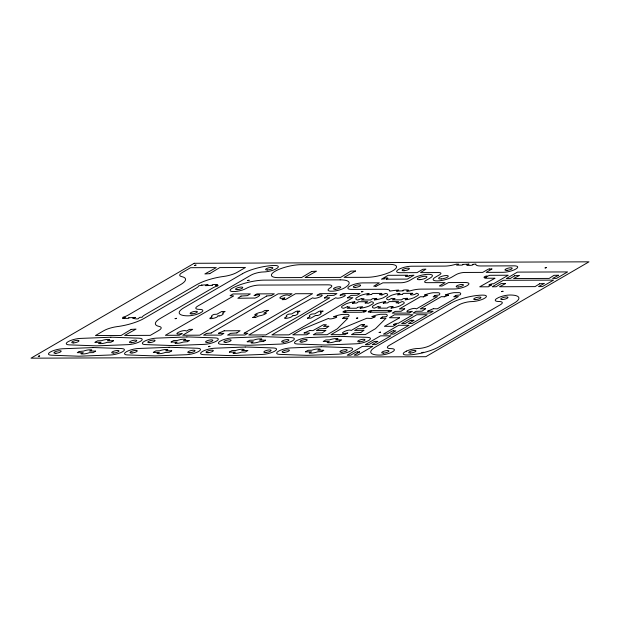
<?xml version="1.0" encoding="UTF-8"?>
<svg xmlns="http://www.w3.org/2000/svg" width="620" height="620" viewBox="0 0 620 620"><rect width="100%" height="100%" fill="white"/><g stroke="black" fill="none" stroke-linecap="round" stroke-linejoin="round"><path stroke-width="0.93" d="M79.174 351.501L83.545 351.083A6.061 1.612 -13.3 0 1 91.256 349.874L91.83 350.06L89.621 351.06L95.627 351.098M95.046 342.271L97.65 340.806L101.347 340.729A6.061 1.612 -13.3 0 1 109.058 339.52L109.624 339.651M95.62 351.191L93.039 352.61L89.342 352.687A6.061 1.612 -13.3 0 1 81.631 353.896L81.088 353.788M113.445 340.806L110.841 342.256L107.144 342.333A6.061 1.612 -13.3 0 1 99.433 343.542L98.898 343.433M122.775 318.308L125.124 317.487M128.673 317.773L135.323 317.409M132.982 318.269L135.331 317.448M131.107 329.414L136.028 329.096L124.628 335.451L150.334 335.358L158.689 330.507A12.462 3.309 -13.3 0 0 159.263 326.461A24.932 6.618 -13.3 0 1 160.41 318.378L212.668 287.99A12.462 3.309 -13.3 0 1 218.155 285.673L215.783 285.572M153.318 352.338L155.922 350.874L159.619 350.796A6.061 1.612 -13.3 0 1 167.33 349.587L167.904 349.781L165.695 350.773L171.701 350.819M171.12 341.992L173.724 340.527L177.421 340.45A6.061 1.612 -13.3 0 1 185.132 339.241L185.698 339.373M171.717 350.858L169.167 352.315L165.416 352.408A6.061 1.612 -13.3 0 1 157.705 353.609L157.162 353.501M187.566 341.682L183.218 342.054A6.061 1.612 -13.3 0 1 175.507 343.263L174.933 343.069L177.134 342.077L171.174 342.062M201.461 285.115L207.917 284.743M205.577 285.611L207.925 284.789M209.8 273.66L204.887 273.947L216.287 267.608L190.573 267.701L182.226 272.552A12.462 3.309 -13.3 0 0 181.652 276.597A24.932 6.618 -13.3 0 1 180.505 284.681L128.247 315.069A12.462 3.309 -13.3 0 1 122.76 317.386L125.116 317.448M212.234 285.301L205.6 285.665M211.188 333.064L206.576 333.436L203.608 335.164L220.937 335.102L223.905 333.374L218.449 333.343M218.426 333.289L224.2 330.77M241.01 296.065L247.38 295.639L250.348 293.911L233.019 293.973L230.051 295.701L233.662 295.934L165.377 335.304L179.242 335.257L182.21 333.529C169.113 336.032 183.908 328.6 186.403 331.096L189.518 329.367L192.68 329.344L182.714 335.242L199.756 335.18L266.747 296.027M229.392 352.059L231.996 350.594L235.685 350.517A6.061 1.612 -13.3 0 1 243.404 349.308L243.97 349.44M236.917 332.932L230.555 333.351L227.587 335.079L244.915 335.009L247.884 333.289L244.172 333.258M244.133 333.196L312.558 293.678L295.515 293.74L285.533 299.53L282.085 299.669L284.89 297.918C273.102 300.258 285.262 293.051 289.083 295.484L292.043 293.756L278.178 293.81L211.203 332.971M247.194 341.705L249.798 340.24L253.495 340.163A6.061 1.612 -13.3 0 1 261.206 338.954L261.772 339.086M247.783 350.594L245.233 352.028L241.49 352.121A6.061 1.612 -13.3 0 1 233.779 353.33L233.221 353.214M266.724 295.972L271.358 295.546L274.327 293.826L256.998 293.888L254.029 295.608C266.391 292.431 254.851 299.181 253.882 298.034L237.855 298.29L241.033 296.12M263.655 341.364L259.292 341.775A6.061 1.612 -13.3 0 1 251.581 342.976L251.007 342.79L253.208 341.791L247.233 341.775M265.585 340.24L263.647 341.31M311.565 271.49L316.487 271.173L305.079 277.535L340.613 277.404L350.85 271.126L355.477 270.987M304.126 332.971L309.899 330.452M305.459 351.78L308.062 350.315L311.759 350.23A6.061 1.612 -13.3 0 1 319.471 349.029L320.036 349.153M327.577 295.748L333.955 295.314L336.923 293.593L319.874 293.655L316.905 295.376C329.956 293.012 315.394 300.15 312.72 297.817L283.123 314.402A12.462 3.309 -13.3 0 0 281.891 315.123L273.071 320.865L248.767 334.994L265.81 334.932L301.08 315.045A12.462 3.309 -13.3 0 0 302.32 314.332L329.762 297.755L324.438 297.98M325.717 328.507L319.37 328.887L316.401 330.607L325.787 330.39M323.268 341.426L325.864 339.962L329.561 339.884A6.061 1.612 -13.3 0 1 337.28 338.675L337.846 338.807M321.912 351.47L317.564 351.842A6.061 1.612 -13.3 0 1 309.845 353.051L309.31 352.943M344.046 317.169L348.231 316.743A9.726 2.581 -13.3 0 0 347.657 314.387L342.341 314.41A9.726 2.581 -13.3 0 0 333.614 316.797C342.682 315.789 329.398 320.478 328.546 318.401L302.901 328.949L292.772 334.831L306.644 334.785L309.613 333.056L304.141 333.01M355.485 271.041L344.077 277.388L367.187 277.303A18.701 4.968 -13.3 0 0 392.762 270.785A18.701 4.968 -13.3 0 0 389.445 264.368L300.754 264.694A18.701 4.968 -13.3 0 0 275.187 271.219A18.701 4.968 -13.3 0 0 278.504 277.636L301.615 277.551L311.589 271.545M339.714 341.116L335.366 341.488A6.061 1.612 -13.3 0 1 327.654 342.697L327.081 342.511L329.282 341.512L323.307 341.488M357.639 307.303L362.522 306.699L360.057 308.225A9.726 2.581 -13.3 0 0 368.931 306.125L373.023 303.746A9.726 2.581 -13.3 0 0 371.318 301.684L368.451 303.226L365.165 302.978M365.149 302.94L367.753 301.692L358.507 301.731L356.795 302.978L352.524 303.312M360.856 332.475L354.485 332.894L351.517 334.614L365.382 334.567L375.511 328.678L386.035 318.192L380.572 318.409M371.589 294.407L366.715 295.004L369.171 293.469A9.726 2.581 -13.3 0 0 360.298 295.57L356.206 297.957A9.726 2.581 -13.3 0 0 357.911 300.018L361.53 298.476M375.115 316.797L371.45 318.463L366.776 318.262L341.132 328.801L331.003 334.692L344.867 334.637L347.836 332.917C335.203 335.513 348.487 328.344 351.16 330.483L361.026 324.748L362.289 324.578M382.276 317.022L386.462 316.603A9.726 2.581 -13.3 0 0 385.888 314.247L380.572 314.27A9.726 2.581 -13.3 0 0 371.845 316.657L375.123 316.712M394.878 298.662L392.282 299.886L401.528 299.855L403.295 298.592L407.549 298.305M402.396 294.298L397.529 294.903L399.978 293.353A9.726 2.581 -13.3 0 0 391.104 295.461L387.012 297.84A9.726 2.581 -13.3 0 0 388.717 299.902L391.638 298.344L394.87 298.608M399.528 317.858L384.392 326.353L393.057 326.322L396.095 324.516M427.637 311.17L433.411 308.651M434.814 295.484L438.999 295.066A9.726 2.581 -13.3 0 0 438.425 292.71L433.109 292.733A9.726 2.581 -13.3 0 0 424.382 295.12L427.676 295.228L423.359 296.903M448.547 295.19L444.269 296.841M455.716 295.407L459.893 294.988A9.726 2.581 -13.3 0 0 459.319 292.632L454.003 292.656A9.726 2.581 -13.3 0 0 445.276 295.043L448.562 295.097M494.838 278.326L479.702 286.82L488.374 286.789L491.412 284.983M505.37 283.666L499.542 286.75L535.076 286.618L539.501 283.859M514.561 275.745L519.482 275.427L513.639 278.55L549.165 278.419L553.978 275.327L558.473 275.241M539.462 283.79L544.368 283.418L538.54 286.603L542.392 286.587L553.521 280.116L503.347 280.302L492.226 286.773L496.078 286.758L501.138 283.596L505.378 283.58M558.457 275.327L552.637 278.411L556.489 278.396L567.61 271.924L517.444 272.11L506.315 278.582L510.167 278.566L514.6 275.807M81.049 353.718L83.258 352.71L77.252 352.664L79.182 351.548M98.859 343.372L101.068 342.356L95.069 342.325M109.632 339.714L107.431 340.706L113.437 340.752M157.124 353.439L159.332 352.423L153.357 352.408M185.682 339.458L183.497 340.426L189.503 340.465L187.573 341.589M233.197 353.16L235.406 352.144L229.415 352.113M243.954 349.533L241.769 350.494L247.775 350.533M261.756 339.179L259.571 340.14L265.577 340.186M309.272 352.873L311.48 351.865L305.482 351.835M320.044 349.215L317.843 350.207L323.849 350.254L321.92 351.377M337.853 338.846L335.645 339.861L341.651 339.899L339.721 341.023M219.038 315.929L217.845 315.789C218.287 318.331 204.244 320.222 212.226 316.936A6.061 1.612 -13.3 0 1 213.947 314.41L216.915 314.216L221.774 311.472L225.13 311.449L222.526 313.069A6.061 1.612 -13.3 0 1 220.805 315.596L219.054 315.983M224.2 330.824L240.087 330.708L236.91 332.878M252.797 317.494L257.362 314.782L254.727 314.991L255.029 314.611A6.061 1.612 -13.3 0 1 262.051 312.062L264.957 310.457L268.313 310.434M255.301 317.487L252.844 317.572M268.313 310.488L263.748 313.185L266.368 312.968L266.089 313.356A6.061 1.612 -13.3 0 1 259.067 315.906L255.308 317.533M293.764 315.65L292.57 315.51C292.849 318.13 279.054 319.858 286.952 316.665A6.061 1.612 -13.3 0 1 288.672 314.131L291.64 313.937L296.127 311.333L297.352 311.178M297.36 311.224L299.855 311.17M299.832 311.263L297.251 312.79A6.061 1.612 -13.3 0 1 295.531 315.317L293.764 315.688M307.45 318.153L310.062 316.572A6.061 1.612 -13.3 0 1 311.783 314.046L314.751 313.852L319.238 311.248L320.463 311.093M309.876 330.545L312.937 330.623L323.578 324.663L326.376 324.756L323.555 326.446L328.902 326.244L325.733 328.414M316.874 315.565L315.681 315.425L310.814 318.169L307.481 318.215M324.415 297.918L327.6 295.802M320.439 311.186L322.966 311.085M322.966 311.147L320.362 312.705A6.061 1.612 -13.3 0 1 318.641 315.231L316.89 315.619M325.787 330.452L322.206 332.87L316.254 333.033L313.286 334.754L327.151 334.707L337.28 328.817L347.804 318.331L342.356 318.556L344.061 317.208M347.526 297.825L351.106 295.391L357.066 295.228L360.034 293.508L342.984 293.57L340.016 295.291C353.098 292.919 338.435 300.096 335.831 297.732L306.233 314.317A12.462 3.309 -13.3 0 0 305.001 315.038L296.182 320.78L271.878 334.909L288.92 334.846L324.19 314.96A12.462 3.309 -13.3 0 0 325.43 314.247L352.873 297.67L347.541 297.887M345.278 311.953L344.712 312.302L361.569 312.24L363.312 311.79M347.308 306.807L349.851 307.047L347.247 308.279L356.492 308.241L357.663 307.357M345.929 310.984C345.882 309.597 339.504 313.379 345.301 311.852M352.478 303.234L354.95 301.738A9.726 2.581 -13.3 0 0 346.076 303.846L341.976 306.226A9.726 2.581 -13.3 0 0 343.689 308.287L347.301 306.753M361.507 298.577L364.079 298.762L361.476 300.003L370.721 299.971L372.488 298.701L376.743 298.422M363.312 311.852C363.212 313.325 369.923 309.178 363.971 310.984M363.94 310.915L364.537 310.512L347.68 310.574L345.945 311.038M362.289 324.64L364.599 324.57M375.976 286.215L373.674 286.208L379.378 282.844L362.529 282.906A9.347 2.48 -13.3 0 0 349.742 286.169A9.347 2.48 -13.3 0 0 351.401 289.377L385.012 289.253A12.462 3.309 -13.3 0 1 389.716 291.175C390.662 290.873 403.938 289.036 396.645 291.02M364.599 324.624L361.786 326.306L367.133 326.104M370.628 311.821L370.039 312.209L386.896 312.147L388.639 311.697M371.256 310.884C370.93 309.589 364.917 313.263 370.628 311.759M357.314 351.951L359.623 351.881M376.743 298.483L374.286 299.956A9.726 2.581 -13.3 0 0 383.16 297.856L387.252 295.476A9.726 2.581 -13.3 0 0 385.547 293.407L381.928 294.95M367.133 326.159L363.506 328.6L357.593 328.747L354.632 330.468L364.017 330.251L360.848 332.421M359.623 351.943L354.136 355.175L357.608 355.159L372.775 346.34L362.375 346.379L347.208 355.198L350.672 355.19L356.082 352.044L357.314 351.897M381.92 294.903L379.386 294.647L381.982 293.423L372.736 293.454L371.582 294.353M378.084 306.729L380.657 306.923L378.053 308.163L387.298 308.125C387.376 306.427 397.676 305.459 390.863 308.117A9.726 2.581 -13.3 0 0 399.737 306.009L403.829 303.63A9.726 2.581 -13.3 0 0 402.124 301.568L398.544 303.141M383.284 303.118L385.749 301.63A9.726 2.581 -13.3 0 0 376.875 303.73L372.783 306.11A9.726 2.581 -13.3 0 0 374.496 308.171L378.107 306.637M380.556 318.347L382.315 317.091M377.735 341.434L372.279 344.627L375.743 344.619L390.91 335.8L380.51 335.839L365.343 344.658L368.807 344.642L374.395 341.426L377.766 341.38M388.639 311.752C388.492 313.201 395.297 309.21 389.283 310.876M389.267 310.822L389.856 310.419L373.007 310.481L371.272 310.946M398.497 303.064L395.963 302.808L398.559 301.584L389.313 301.615L387.547 302.885L383.292 303.165M407.526 298.406L405.093 299.84A9.726 2.581 -13.3 0 0 413.959 297.74L418.058 295.36A9.726 2.581 -13.3 0 0 416.346 293.299C415.075 295.562 406.332 295.337 412.788 293.306L403.543 293.345L402.388 294.237M404.713 308.814L401.086 311.256L395.18 311.395L392.212 313.123L409.254 313.061L412.222 311.333C399.195 313.867 413.718 306.427 416.415 308.899L437.472 296.654L433.109 296.872L434.853 295.554M423.344 296.848L420.422 296.716L399.373 308.962L404.713 308.76M425.607 308.737L422.026 311.163L416.074 311.317L413.106 313.046L430.148 312.984L433.117 311.256L427.645 311.209M433.411 308.706L437.309 308.822L458.366 296.577L453.995 296.779M444.238 296.771L441.324 296.639L420.267 308.884L425.607 308.683M453.995 296.74L455.739 295.461M486.367 277.233L484.755 278.21L494.853 278.233M489.583 269.026L491.893 268.956M486.995 276.295C486.894 274.908 480.562 278.698 486.367 277.171M491.893 269.018L486.181 272.382L503.037 272.312A9.347 2.48 -13.3 0 0 515.825 269.057A9.347 2.48 -13.3 0 0 514.166 265.848L480.554 265.972A12.462 3.309 -13.3 0 1 475.85 264.043L472.75 264.353M39.672 356.004L38.239 356.353L39.657 355.942M195.959 265.143L194.533 265.476L195.951 265.073M175.111 318.649L176.553 318.308M176.56 318.362L175.15 318.726M209.932 346.34L208.498 346.665L209.924 346.27M247.659 280.527L249.101 280.186M249.077 280.287L247.682 280.589M362.878 291.594L361.437 291.849L362.871 291.524M357.74 318.06L356.322 318.285L357.763 317.959M379.138 332.467L380.579 332.134M380.587 332.204L379.161 332.537M423.313 352.346L421.871 352.672L423.305 352.276M502.998 291.299L501.564 291.625L502.99 291.229M545.089 267.894L546.53 267.553L545.12 267.964M215.806 285.626C222.092 284.286 210.754 283.976 212.226 285.247M384.284 278.915L381.455 279.194L388.135 275.311L407.449 275.241C401.311 276.877 410.905 276.652 409.2 275.629M409.177 275.551L413.935 275.218L407.262 279.101L386.051 279.178C391.6 277.497 383.307 277.52 384.315 278.798M403.023 290.834L396.645 291.106M406.844 290.997C413.424 289.827 401.357 289.377 403.023 290.749M462.536 264.407L468.914 264.112M468.929 264.19C461.497 265.841 474.835 265.701 472.765 264.453M399.536 317.765L389.445 317.735L394.444 314.828L412.936 314.759L398.048 323.415C397.366 322.532 389.546 325.771 396.072 324.446M487.01 276.349L489.761 275.303L508.253 275.233L493.365 283.882C492.668 282.999 484.879 286.262 491.389 284.913M462.574 264.492L463.086 264.663L461.939 265.112L456.622 265.143L458.707 264.151L456.351 264.12A12.462 3.309 -13.3 0 1 444.92 266.104L411.316 266.228A9.347 2.48 -13.3 0 0 398.528 269.491A9.347 2.48 -13.3 0 0 400.187 272.699L417.035 272.637L422.801 269.305L425.956 269.127L420.507 272.622L438.611 272.552A6.231 1.659 -13.3 0 1 439.719 274.691L435.263 277.279A10.594 2.813 -13.3 0 0 437.146 280.914A10.594 2.813 -13.3 0 0 451.631 277.225L456.088 274.629A6.231 1.659 -13.3 0 1 464.613 272.459L482.716 272.389L488.351 269.119L489.583 268.964M201.5 285.177L202.027 285.324L198.772 285.743A12.462 3.309 -13.3 0 1 196.3 288.052L144.034 318.44A24.932 6.618 -13.3 0 1 117.211 326.616A12.462 3.309 -13.3 0 0 103.796 330.708L95.449 335.56L121.163 335.466L131.115 329.453M209.792 273.606L219.751 267.592L245.466 267.499L237.111 272.351A12.462 3.309 -13.3 0 1 223.704 276.442A24.932 6.618 -13.3 0 0 196.873 284.619L144.615 315.007A12.462 3.309 -13.3 0 0 142.135 317.316C136.54 316.727 141.523 320.315 133.006 318.324M128.921 317.882L128.208 318.393L122.814 318.37M406.867 291.082L409.216 291.106A12.462 3.309 -13.3 0 1 420.639 289.122L454.251 288.998A9.347 2.48 -13.3 0 0 467.038 285.735A9.347 2.48 -13.3 0 0 465.38 282.526L448.524 282.588L441.959 286.084L439.355 285.967L445.059 282.604L426.955 282.673A6.231 1.659 -13.3 0 1 425.847 280.535L430.303 277.938A10.594 2.813 -13.3 0 0 428.42 274.303A10.594 2.813 -13.3 0 0 413.935 278L409.479 280.589A6.231 1.659 -13.3 0 1 400.954 282.767L382.85 282.836L376.007 286.285M393.591 330.847L395.901 330.84L390.414 334.087L393.878 334.072L409.045 325.252L398.644 325.291L383.478 334.11L386.942 334.095L392.359 330.956L393.584 330.801M411.726 320.3L414.036 320.292L408.549 323.539L412.013 323.531L427.188 314.704L416.787 314.743L401.613 323.562L405.085 323.555L410.494 320.408L411.719 320.261M194.192 263.291L31 358.174L425.808 356.709L589 261.826L194.192 263.291M242.404 273.746L183.985 307.706A23.684 6.293 -13.3 0 0 188.185 315.836A9.347 2.48 -13.3 0 0 199.718 313.216L201.934 311.93A9.347 2.48 -13.3 0 0 199.315 309.365A9.347 2.48 -13.3 0 1 197.656 306.156L250.883 275.21A9.347 2.48 -13.3 0 1 263.663 271.947A9.347 2.48 -13.3 0 0 275.203 269.328L277.411 268.042A9.347 2.48 -13.3 0 0 274.792 265.476A23.684 6.293 -13.3 0 0 242.404 273.746M450.5 303.382L375.55 346.952A23.684 6.293 -13.3 0 0 379.75 355.082A9.347 2.48 -13.3 0 0 391.29 352.462L393.499 351.176A9.347 2.48 -13.3 0 0 390.879 348.611A9.347 2.48 -13.3 0 1 389.221 345.402L458.978 304.846A9.347 2.48 -13.3 0 1 471.758 301.584A9.347 2.48 -13.3 0 0 483.298 298.964L485.507 297.678A9.347 2.48 -13.3 0 0 482.887 295.112A23.684 6.293 -13.3 0 0 450.5 303.382M406.371 351.129L404.155 352.416A9.347 2.48 -13.3 0 0 406.774 354.981A23.684 6.293 -13.3 0 0 439.169 346.719L514.112 303.141A23.684 6.293 -13.3 0 0 509.911 295.012A9.347 2.48 -13.3 0 0 498.379 297.631L496.163 298.918A9.347 2.48 -13.3 0 0 498.782 301.483A9.347 2.48 -13.3 0 1 500.441 304.691L430.691 345.247A9.347 2.48 -13.3 0 1 417.903 348.51A9.347 2.48 -13.3 0 0 406.371 351.129M110.833 337.233L80.298 338.419A9.347 2.48 -13.3 0 0 68.138 341.667A9.347 2.48 -13.3 0 0 69.207 344.867L96.053 345.836A12.462 3.309 -13.3 0 0 97.658 345.828L128.193 344.642A9.347 2.48 -13.3 0 0 140.352 341.395A9.347 2.48 -13.3 0 0 139.283 338.202L112.437 337.233A12.462 3.309 -13.3 0 0 110.833 337.233M186.907 336.954L156.372 338.132A9.347 2.48 -13.3 0 0 144.204 341.387A9.347 2.48 -13.3 0 0 145.282 344.581L172.127 345.549A12.462 3.309 -13.3 0 0 173.732 345.542L204.267 344.363A9.347 2.48 -13.3 0 0 216.427 341.116A9.347 2.48 -13.3 0 0 215.349 337.916L188.511 336.947A12.462 3.309 -13.3 0 0 186.907 336.954M262.981 336.675L232.446 337.853A9.347 2.48 -13.3 0 0 220.278 341.101A9.347 2.48 -13.3 0 0 221.356 344.301L248.194 345.27A12.462 3.309 -13.3 0 0 249.798 345.262L280.341 344.085A9.347 2.48 -13.3 0 0 292.501 340.837A9.347 2.48 -13.3 0 0 291.423 337.637L264.585 336.668A12.462 3.309 -13.3 0 0 262.981 336.675M339.055 336.389L308.52 337.575A9.347 2.48 -13.3 0 0 296.352 340.822A9.347 2.48 -13.3 0 0 297.429 344.015L324.268 344.983A12.462 3.309 -13.3 0 0 325.872 344.983L356.407 343.798A9.347 2.48 -13.3 0 0 368.575 340.55A9.347 2.48 -13.3 0 0 367.497 337.35L340.659 336.389A12.462 3.309 -13.3 0 0 339.055 336.389M93.031 347.588L62.496 348.765A9.347 2.48 -13.3 0 0 50.328 352.021A9.347 2.48 -13.3 0 0 51.406 355.214L78.252 356.182A12.462 3.309 -13.3 0 0 79.856 356.175L110.391 354.997A9.347 2.48 -13.3 0 0 122.551 351.749A9.347 2.48 -13.3 0 0 121.474 348.548L94.635 347.58A12.462 3.309 -13.3 0 0 93.031 347.588M169.105 347.308L138.57 348.487A9.347 2.48 -13.3 0 0 126.403 351.734A9.347 2.48 -13.3 0 0 127.48 354.935L154.318 355.903A12.462 3.309 -13.3 0 0 155.922 355.896L186.465 354.718A9.347 2.48 -13.3 0 0 198.625 351.47A9.347 2.48 -13.3 0 0 197.548 348.269L170.709 347.301A12.462 3.309 -13.3 0 0 169.105 347.308M245.179 347.022L214.644 348.208A9.347 2.48 -13.3 0 0 202.476 351.455A9.347 2.48 -13.3 0 0 203.554 354.656L230.392 355.617A12.462 3.309 -13.3 0 0 231.996 355.617L262.531 354.431A9.347 2.48 -13.3 0 0 274.699 351.183A9.347 2.48 -13.3 0 0 273.622 347.983L246.783 347.022A12.462 3.309 -13.3 0 0 245.179 347.022M321.253 346.743L290.718 347.921A9.347 2.48 -13.3 0 0 278.55 351.168A9.347 2.48 -13.3 0 0 279.628 354.369L306.466 355.338A12.462 3.309 -13.3 0 0 308.07 355.33L338.605 354.152A9.347 2.48 -13.3 0 0 350.773 350.904A9.347 2.48 -13.3 0 0 349.696 347.704L322.857 346.735A12.462 3.309 -13.3 0 0 321.253 346.743M340.163 279.853L264.329 280.132A23.684 6.293 -13.3 0 0 231.942 288.401A9.347 2.48 -13.3 0 0 232.275 291.547L235.151 291.532A9.347 2.48 -13.3 0 0 246.388 288.346A9.347 2.48 -13.3 0 1 259.168 285.084L328.267 284.828A9.347 2.48 -13.3 0 1 329.925 288.037A9.347 2.48 -13.3 0 0 330.259 291.183L333.134 291.175A9.347 2.48 -13.3 0 0 344.363 287.982A23.684 6.293 -13.3 0 0 340.163 279.853M441.262 278.946A4.983 1.325 -13.3 0 0 448.299 276.109A4.983 1.325 -13.3 0 0 440.781 276.698A4.983 1.325 -13.3 0 0 441.262 278.946M404.108 270.731A3.743 0.992 -13.3 0 0 409.394 268.607A3.743 0.992 -13.3 0 0 403.752 269.049A3.743 0.992 -13.3 0 0 404.108 270.731M506.959 270.351A3.743 0.992 -13.3 0 0 512.236 268.228A3.743 0.992 -13.3 0 0 506.594 268.669A3.743 0.992 -13.3 0 0 506.959 270.351M341.915 352.199A3.743 0.992 -13.3 0 0 347.192 350.075A3.743 0.992 -13.3 0 0 341.55 350.517A3.743 0.992 -13.3 0 0 341.915 352.199M284.13 352.416A3.743 0.992 -13.3 0 0 289.416 350.292A3.743 0.992 -13.3 0 0 283.774 350.734A3.743 0.992 -13.3 0 0 284.13 352.416M359.716 341.845A3.743 0.992 -13.3 0 0 364.994 339.721A3.743 0.992 -13.3 0 0 359.352 340.163A3.743 0.992 -13.3 0 0 359.716 341.845M301.94 342.062A3.743 0.992 -13.3 0 0 307.218 339.938A3.743 0.992 -13.3 0 0 301.576 340.38A3.743 0.992 -13.3 0 0 301.94 342.062M265.841 352.478A3.743 0.992 -13.3 0 0 271.118 350.354A3.743 0.992 -13.3 0 0 265.476 350.796A3.743 0.992 -13.3 0 0 265.841 352.478M208.064 352.695A3.743 0.992 -13.3 0 0 213.342 350.571A3.743 0.992 -13.3 0 0 207.7 351.013A3.743 0.992 -13.3 0 0 208.064 352.695M283.642 342.132A3.743 0.992 -13.3 0 0 288.92 340.008A3.743 0.992 -13.3 0 0 283.278 340.45A3.743 0.992 -13.3 0 0 283.642 342.132M225.866 342.341A3.743 0.992 -13.3 0 0 231.144 340.217A3.743 0.992 -13.3 0 0 225.502 340.659A3.743 0.992 -13.3 0 0 225.866 342.341M149.792 342.628A3.743 0.992 -13.3 0 0 155.07 340.504A3.743 0.992 -13.3 0 0 149.428 340.946A3.743 0.992 -13.3 0 0 149.792 342.628M207.568 342.411A3.743 0.992 -13.3 0 0 212.846 340.287A3.743 0.992 -13.3 0 0 207.204 340.729A3.743 0.992 -13.3 0 0 207.568 342.411M131.99 352.974A3.743 0.992 -13.3 0 0 137.268 350.85A3.743 0.992 -13.3 0 0 131.626 351.292A3.743 0.992 -13.3 0 0 131.99 352.974M189.767 352.764A3.743 0.992 -13.3 0 0 195.044 350.641A3.743 0.992 -13.3 0 0 189.402 351.083A3.743 0.992 -13.3 0 0 189.767 352.764M73.718 342.906A3.743 0.992 -13.3 0 0 78.996 340.783A3.743 0.992 -13.3 0 0 73.354 341.225A3.743 0.992 -13.3 0 0 73.718 342.906M131.494 342.697A3.743 0.992 -13.3 0 0 136.772 340.566A3.743 0.992 -13.3 0 0 131.13 341.015A3.743 0.992 -13.3 0 0 131.494 342.697M55.916 353.26A3.743 0.992 -13.3 0 0 61.194 351.137A3.743 0.992 -13.3 0 0 55.552 351.579A3.743 0.992 -13.3 0 0 55.916 353.26M113.692 353.044A3.743 0.992 -13.3 0 0 118.97 350.92A3.743 0.992 -13.3 0 0 113.328 351.362A3.743 0.992 -13.3 0 0 113.692 353.044M419.934 279.667A4.983 1.325 -13.3 0 0 426.971 276.83A4.983 1.325 -13.3 0 0 419.446 277.419A4.983 1.325 -13.3 0 0 419.934 279.667M458.18 287.029A3.743 0.992 -13.3 0 0 463.458 284.906A3.743 0.992 -13.3 0 0 457.816 285.347A3.743 0.992 -13.3 0 0 458.18 287.029M355.33 287.409A3.743 0.992 -13.3 0 0 360.608 285.285A3.743 0.992 -13.3 0 0 354.966 285.727A3.743 0.992 -13.3 0 0 355.33 287.409M502.564 299.53A3.743 0.992 -13.3 0 0 507.997 297.437A3.743 0.992 -13.3 0 0 502.479 297.786A3.743 0.992 -13.3 0 0 502.564 299.53M410.611 353.02A3.743 0.992 -13.3 0 0 415.981 350.92A3.743 0.992 -13.3 0 0 410.417 351.3A3.743 0.992 -13.3 0 0 410.611 353.02M475.602 299.623A3.743 0.992 -13.3 0 0 480.973 297.522A3.743 0.992 -13.3 0 0 475.408 297.902A3.743 0.992 -13.3 0 0 475.602 299.623M383.532 353.121A3.743 0.992 -13.3 0 0 388.965 351.036A3.743 0.992 -13.3 0 0 383.454 351.377A3.743 0.992 -13.3 0 0 383.532 353.121M267.499 269.987A3.743 0.992 -13.3 0 0 272.87 267.887A3.743 0.992 -13.3 0 0 267.313 268.266A3.743 0.992 -13.3 0 0 267.499 269.987M191.913 313.883A3.743 0.992 -13.3 0 0 197.4 311.806A3.743 0.992 -13.3 0 0 191.936 312.108A3.743 0.992 -13.3 0 0 191.913 313.883M237.328 289.649A3.743 0.992 -13.3 0 0 242.808 287.579A3.743 0.992 -13.3 0 0 237.351 287.882A3.743 0.992 -13.3 0 0 237.328 289.649M335.42 289.284A3.743 0.992 -13.3 0 0 340.791 287.176A3.743 0.992 -13.3 0 0 335.226 287.564A3.743 0.992 -13.3 0 0 335.42 289.284"/></g></svg>
